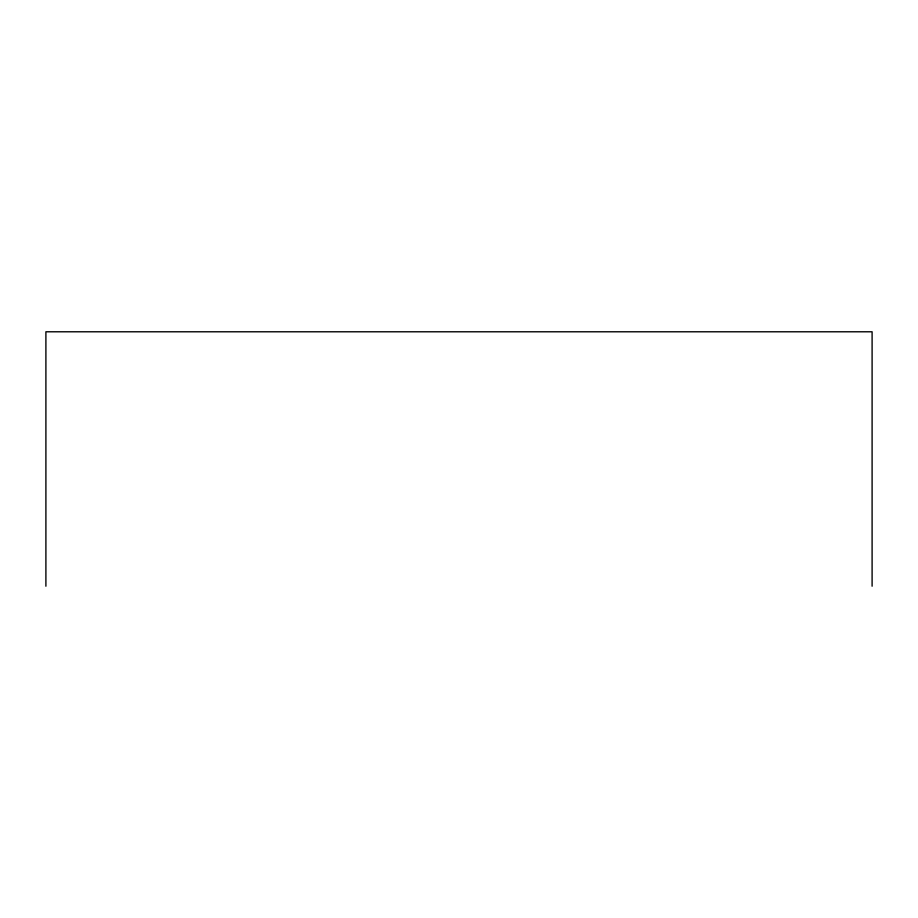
<?xml version="1.0" encoding="UTF-8"?>
<svg xmlns="http://www.w3.org/2000/svg" width="918" height="918" viewBox="0 0 918 918"><rect width="100%" height="100%" fill="white"/><g stroke="black" fill="none" stroke-linecap="round" stroke-linejoin="round"><path stroke-width="1.38" d="M872.1 586.212L872.1 331.788L45.9 331.788L45.9 586.212"/></g></svg>
